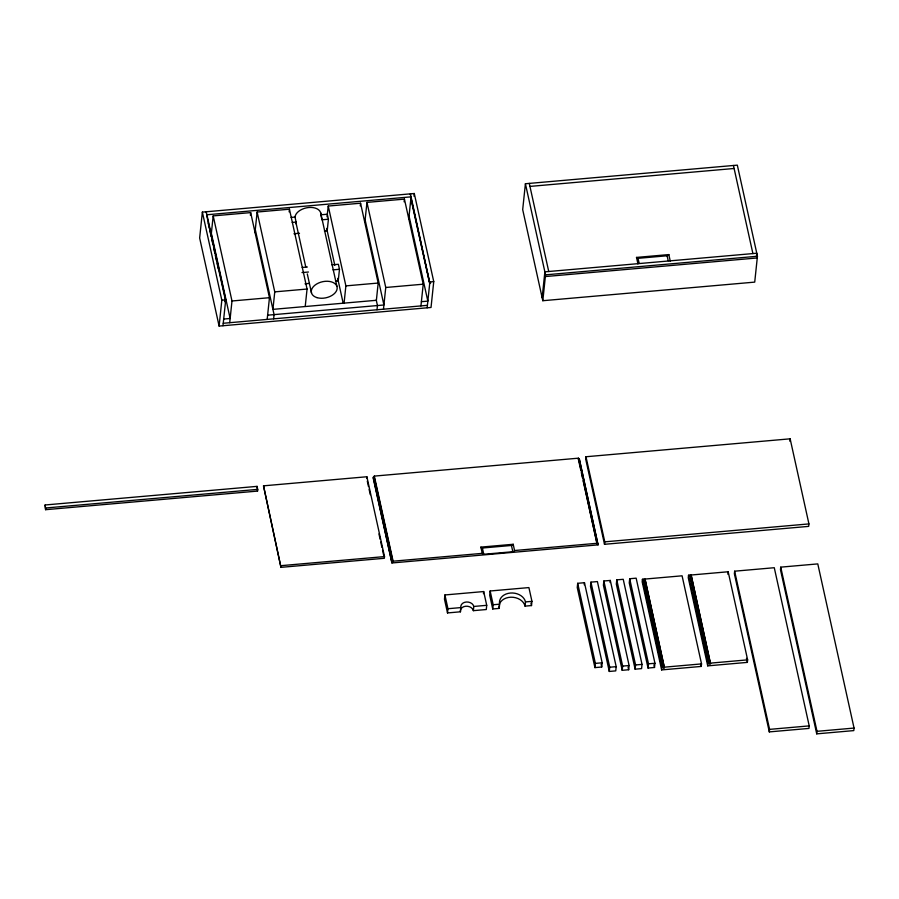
<?xml version="1.0" encoding="UTF-8"?>
<svg xmlns="http://www.w3.org/2000/svg" width="899" height="899" viewBox="0 0 899 899"><rect width="100%" height="100%" fill="white"/><g stroke="black" fill="none" stroke-linecap="round" stroke-linejoin="round"><path stroke-width="1.35" d="M45.13 504.98L45.613 509.688L257.53 491.09L257.71 489.382L257.047 486.37L45.13 504.98L45.613 509.688M202.365 212.108L199.645 237.977L219.109 326.079L431.026 307.469L433.745 281.601L414.282 193.51L202.365 212.108L221.828 300.199L219.109 326.079M206.141 212.782L206.242 211.771L225.705 299.861L224.559 301.637L225.525 301.547L222.986 325.741M211.13 235.504L213.187 215.895L250.664 212.602L269.464 297.693L267.172 319.415M229.706 322.707L231.987 300.985L213.187 215.895M250.383 215.31L250.664 212.602M254.956 232.695L257.125 212.029L289.433 209.197L307.065 289.04L305.233 306.39M272.936 309.234L274.757 291.872L257.125 212.029M273.633 318.842L274.083 314.628L255.282 229.537M257.047 486.37L257.53 491.09M289.152 211.872L289.433 209.197M263.508 485.831L280.96 567.348L384.334 558.279L384.514 556.593L366.871 476.751L263.508 485.831L280.96 567.348M327.034 216.805L328.247 206.051L360.555 203.208L378.187 283.05L376.366 300.412M291.13 217.401L295.007 217.064A13.137 8.215 -12.5 0 1 308.807 207.5A13.137 8.215 -12.5 0 1 320.842 214.794L327.303 214.232L328.416 219.232L327.191 230.829L324.427 231.077M331.9 264.845L338.361 264.284L339.474 269.284L338.249 280.881L335.484 281.129M344.059 303.244L345.879 285.882L328.247 206.051M360.274 205.882L360.555 203.208M364.893 221.997L366.961 202.387L404.426 199.106L423.227 284.196L420.946 305.918M377.007 309.773L377.456 305.548L376.265 300.154M383.468 309.2L385.75 287.489L366.961 202.387M366.702 478.437L366.871 476.751M598.127 544.198L597.161 544.277L578.473 458.175L374.31 476.099L373.164 477.875L391.953 562.965L598.06 544.873L579.327 459.108L578.36 459.187L580.754 469.997M404.145 201.814L404.426 199.106M410.304 194.858L410.405 193.847L429.756 282.949L430.722 282.87L429.688 283.623L427.149 307.818M408.719 219.199L411.068 196.847L206.905 214.771M414.001 196.229L414.282 193.51M391.953 562.965L373.231 477.2M392.02 562.291L392.998 562.201L393.099 561.19L374.31 476.099M444.915 594.958L444.477 599.172L447.511 612.938L460.434 611.803A6.574 5.023 6 0 1 465.794 606.229A6.574 5.023 6 0 1 473.357 610.668L486.28 609.533L486.719 605.319L483.684 591.553L444.915 594.958L447.96 608.724L447.511 612.938M460.434 611.803L460.884 607.589A6.574 5.023 6 0 1 466.233 602.015A6.574 5.023 6 0 1 473.795 606.454L486.719 605.319M473.357 610.668L473.795 606.454M525.409 183.744L522.69 209.624L542.816 300.716L754.722 282.117L757.441 256.249L737.326 165.146L525.409 183.744L545.536 274.847L542.816 300.716M483.46 593.666L483.684 591.553M490.146 590.991L489.697 595.205L492.742 608.971L499.203 608.398L499.642 604.184A13.137 10.035 6 0 1 510.351 593.037A13.137 10.035 6 0 1 525.488 601.914L531.95 601.352L528.904 587.586L490.146 590.991L493.18 604.746L492.742 608.971M542.153 297.715L544.873 271.846L756.778 253.237L756.497 255.968M531.95 601.352L531.5 605.566L525.038 606.128L525.488 601.914M578.36 459.187L578.473 458.175M579.327 459.108L598.06 544.873M585.979 456.748L585.721 459.209L604.51 544.3L808.673 526.376L808.931 523.915L790.142 438.824L585.979 456.748L604.78 541.839L604.51 544.3M577.686 583.305L577.248 587.519L594.936 667.609L601.712 667.013L602.161 662.788L584.474 582.709L577.686 583.305L595.374 663.383L594.936 667.609M584.249 584.811L584.474 582.709M590.935 582.136L590.486 586.35L609.286 671.452L615.748 670.879L616.186 666.665L597.397 581.574L590.935 582.136L609.724 667.227L609.286 671.452M603.858 581.001L603.409 585.215L622.209 670.317L628.671 669.744L629.109 665.53L610.309 580.439L603.858 581.001L622.647 666.092L622.209 670.317M610.095 582.541L610.309 580.439M616.77 579.866L616.332 584.092L635.121 669.182L641.583 668.609L642.032 664.395L623.232 579.304L616.77 579.866L635.571 664.957L635.121 669.182M629.693 578.731L629.255 582.957L648.044 668.047L654.506 667.474L654.955 663.26L636.155 578.169L629.693 578.731L648.494 663.822L648.044 668.047M663.383 667.878L643.987 579.147L642.437 579.282L642.178 581.822L661.63 669.912L701.265 666.429L701.535 663.9L682.083 575.809L645.021 579.057L664.417 667.788L663.383 667.878L644.223 581.136M643.987 579.147L643.92 579.788L644.954 579.698M661.63 669.912L661.9 667.384L642.437 579.282M664.417 667.788L645.021 579.057M688.544 575.236L688.274 577.776L707.727 665.867L747.372 662.383L747.631 659.855L728.179 571.764L691.129 575.012L710.513 663.743L709.48 663.833L690.095 575.102L688.544 575.236L707.996 663.338L707.727 665.867M709.48 663.833L690.095 575.102M710.513 663.743L691.129 575.012M727.909 574.292L728.179 571.764M734.64 571.191L734.371 573.719L769.308 731.898L808.943 728.415L809.212 725.886L774.275 567.718L734.64 571.191L769.578 729.37L769.308 731.898M789.884 441.285L790.142 438.824M780.737 567.145L780.467 569.674L816.73 733.854L853.78 730.606L854.05 728.066L817.787 563.898L780.737 567.145L817 731.325L816.73 733.854M529.949 186.408L734.112 168.484M292.231 222.413L296.108 222.075A13.137 8.215 -12.5 0 0 296.322 224.211M328.416 219.232L321.954 219.805L320.842 214.794M293.962 233.751L299.502 233.268M302.188 267.464L307.357 267.003M301.997 272.577L308.458 272.015M333.012 269.857L339.474 269.284M305.019 283.803L309.177 283.443M637.93 263.946A1.641 1.023 -12.5 0 1 637.908 263.677L636.526 257.417L668.822 254.586L670.204 260.845A1.641 1.023 -12.5 0 1 670.126 261.115M636.526 257.417A1.641 1.023 -12.5 0 0 638.02 258.328L667.103 255.777A1.641 1.023 -12.5 0 0 668.822 254.586M274.757 291.872L307.065 289.04M345.879 285.882L378.187 283.05M221.828 300.199L225.705 299.861M429.868 281.938L433.745 281.601M231.987 300.985L269.464 297.693M385.75 287.489L423.227 284.196M545.536 274.847L757.441 256.249M272.914 309.368L376.288 300.3M223.682 319.055L230.144 318.482L211.355 233.392M267.621 315.189L383.918 304.986L365.118 219.895M421.384 301.693L427.845 301.131L409.056 216.041M223.244 323.269L427.407 305.345M45.793 507.98L257.71 489.382M482.257 553.368L480.875 547.109L513.183 544.277L514.565 550.525A1.641 1.023 -12.5 0 1 512.835 551.728L483.763 554.278A1.641 1.023 -12.5 0 1 482.257 553.368L393.099 561.19M281.14 565.662L384.514 556.593M480.875 547.109A1.641 1.023 -12.5 0 0 482.381 548.019L511.452 545.468A1.641 1.023 -12.5 0 0 513.183 544.277M604.78 541.839L808.931 523.915M514.565 550.525L597.262 543.266M690.027 575.742L691.061 575.641M447.96 608.724L460.884 607.589M493.18 604.746L499.642 604.184M595.374 663.383L602.161 662.788M609.724 667.227L616.186 666.665M622.647 666.092L629.109 665.53M635.571 664.957L642.032 664.395M648.494 663.822L654.955 663.26M661.9 667.384L663.451 667.249M664.485 667.159L701.535 663.9M707.996 663.338L709.547 663.204M710.581 663.114L747.631 659.855M769.578 729.37L809.212 725.886M817 731.325L854.05 728.066M756.61 254.923L757.261 257.957L545.356 276.555L544.693 273.532M733.449 165.483L752.901 253.585M667.103 255.777L668.204 260.789M746.473 658.315L747.372 662.383M638.02 258.328L639.133 263.34M700.669 663.72L701.265 666.429M653.91 664.777L654.506 667.474M529.286 183.407L548.738 271.509M628.064 667.047L628.671 669.744M581.35 472.694L582.541 478.099M583.136 480.796L597.161 544.277M601.116 664.294L601.712 667.013M530.949 603.06L531.5 605.566M511.452 545.468L512.835 551.728M410.899 197.566L429.756 282.949M410.528 196.892L429.688 283.623M482.381 548.019L483.763 554.278M326.674 228.458L334.81 265.317M337.698 278.387L343.182 303.21M320.64 212.647L336.945 286.478M374.198 477.111L392.998 562.201M367.298 481.145L368.489 486.561M369.084 489.27L370.287 494.675M378.951 533.916L380.153 539.333M380.749 542.041L381.94 547.446M382.536 550.154L383.738 555.571M295.007 217.064L296.108 222.075M296.119 223.312L305.784 267.059M307.289 273.903L311.526 293.04M206.736 215.49L225.593 300.873M208.163 222.941L209.366 228.368M209.961 231.077L211.153 236.493M211.759 239.201L212.951 244.629M213.546 247.337L214.749 252.754M215.344 255.473L216.547 260.89M217.142 263.598L218.345 269.026M499.203 608.398A13.137 10.035 6 0 1 499.069 605.769M499.822 603.24A13.137 10.035 6 0 1 513.329 597.307A13.137 10.035 6 0 1 525.038 606.128M316.999 297.636A13.137 8.215 -12.5 0 0 337.159 288.624A13.137 8.215 -12.5 0 0 318.538 283.028A13.137 8.215 -12.5 0 0 316.999 297.636"/></g></svg>
